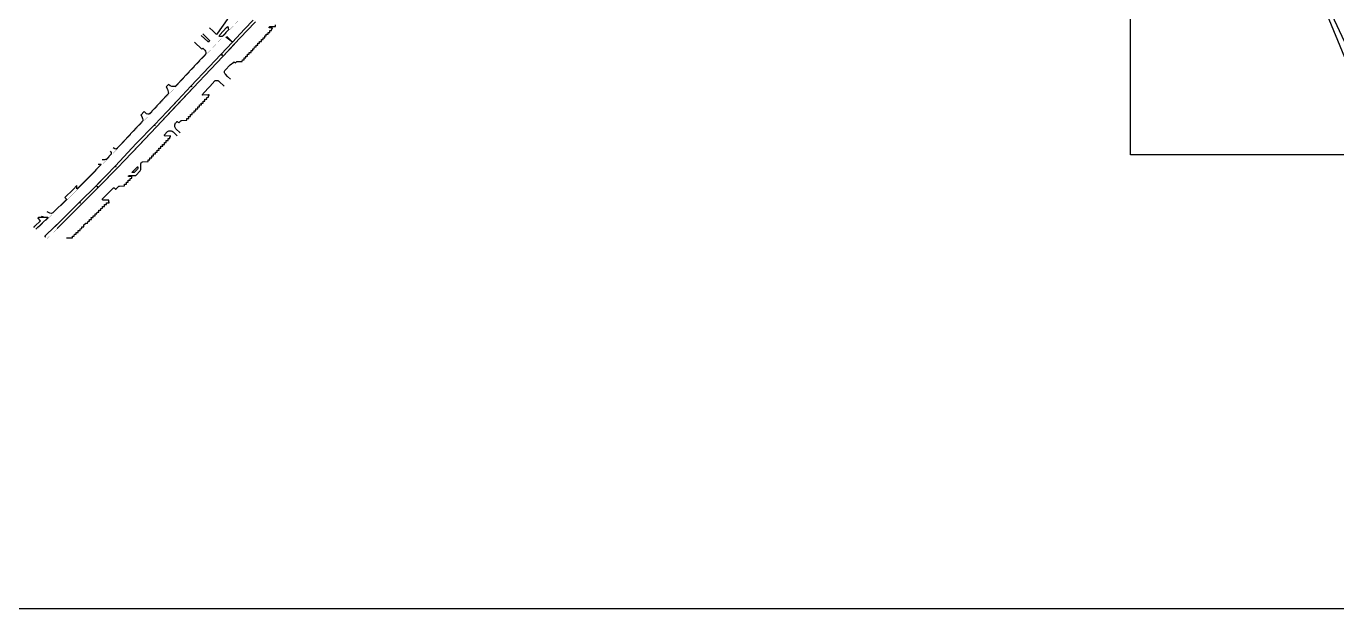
# Model space of a CAD drawing. Header units: metres. Extents: x 565382 to 572500, y 2710622 to 2713609.
# Drawn here: x 567061 to 568892, y 2710622 to 2711436 of the extents above; entities that cross this region are included whole.
import ezdxf

# ---------------------------------------------------------------- set-up
doc = ezdxf.new("R2010")
doc.units = ezdxf.units.M
doc.header["$XCLIPFRAME"] = 0
for name, color, linetype in [('1-AS', 3, 'Continuous'), ('as', 10, 'Continuous'), ('C S', 40, 'Continuous'), ('CONCRETE BARRIERS', 136, 'Continuous'), ('Map', 7, 'Continuous'), ('YL', 50, 'Continuous')]:
    doc.layers.add(name, color=color, linetype=linetype)
picture_1 = doc.add_image_def('image6.tif', size_in_pixel=(3990, 2700))
picture_2 = doc.add_image_def('image7.ecw', size_in_pixel=(141138, 138548))

msp = doc.modelspace()

# ---------------------------------------------------------------- linework, layer by layer
at = {"color": 254, "flags": 128}
for points in [[(567334.952, 2711396.051), (567334.655, 2711395.696)], [(567334.825, 2711395.218), (567334.655, 2711395.696)], [(567334.825, 2711395.218), (567335.329, 2711395.113)], [(567335.492, 2711395.95), (567334.952, 2711396.051)], [(567335.329, 2711395.113), (567335.654, 2711395.462)], [(567335.654, 2711395.462), (567335.492, 2711395.95)], [(567292.56, 2711352.021), (567292.258, 2711351.642)], [(567292.258, 2711351.642), (567292.643, 2711351.335)], [(567292.949, 2711351.729), (567292.56, 2711352.021)], [(567292.643, 2711351.335), (567292.949, 2711351.729)], [(567240.977, 2711297.117), (567241.321, 2711297.461)], [(567241.303, 2711296.774), (567240.977, 2711297.117)], [(567241.657, 2711297.123), (567241.303, 2711296.774)], [(567241.321, 2711297.461), (567241.657, 2711297.123)], [(567186.627, 2711240.06), (567186.3, 2711239.717)], [(567186.638, 2711239.368), (567186.3, 2711239.717)], [(567186.627, 2711240.06), (567186.99, 2711239.729)], [(567186.99, 2711239.729), (567186.638, 2711239.368)], [(567136.95, 2711189.7), (567136.58, 2711189.375)], [(567136.58, 2711189.375), (567136.905, 2711189.026)], [(567136.905, 2711189.026), (567137.275, 2711189.357)], [(567137.275, 2711189.357), (567136.95, 2711189.7)], [(567088.1433, 2711141.9527), (567087.777, 2711141.642)], [(567087.777, 2711141.642), (567088.093, 2711141.295)], [(567088.1555, 2711141.963), (567088.443, 2711141.624), (567088.0965, 2711141.2984)]]:
    msp.add_lwpolyline(points, dxfattribs=at)
at = {"color": 254}
msp.add_circle((567161.015, 2711211.646), 0.39, dxfattribs=at)
at = {"layer": '1-AS', "color": 254, "flags": 128}
for points in [[(567378.729, 2711496.388), (567373.281, 2711478.074), (567348.002, 2711451.535), (567341.952, 2711445.183), (567328.805, 2711426.181), (567327.116, 2711424.426), (567322.341, 2711428.955), (567317.268, 2711433.777)], [(567336.597, 2711394.186), (567352.5143, 2711411.0155), (567369.662, 2711429.171), (567381.687, 2711441.75)], [(567378.479, 2711444.357), (567366.539, 2711431.748), (567349.603, 2711413.769), (567340.394, 2711420.4392)], [(567308.094, 2711425.07), (567308.091, 2711425.071), (567317.133, 2711416.456), (567317.384, 2711415.755), (567316.985, 2711414.612), (567316.35, 2711414.127), (567315.599, 2711414.05), (567314.962, 2711414.424), (567306.024, 2711422.92)], [(567341.38, 2711433.891), (567343.034, 2711435.295), (567343.847, 2711430.654), (567335.72, 2711421.841), (567335.341, 2711421.529), (567334.965, 2711421.339)], [(567087.215, 2711142.372), (567101.668, 2711156.347), (567101.804, 2711156.225), (567118.504, 2711172.747), (567135.71, 2711190.214), (567158.999, 2711213.086), (567185.98, 2711240.66), (567215.03, 2711271.803), (567240.634, 2711298.062), (567267.001, 2711326.123), (567291.382, 2711352.058), (567316.802, 2711379.046), (567349.54, 2711413.693), (567341.4573, 2711421.5798)], [(567296.599, 2711413.586), (567306.863, 2711403.961), (567307.975, 2711405.316), (567310.89, 2711402.297), (567311.952, 2711400.742), (567312.285, 2711398.901), (567312.131, 2711397.443), (567311.881, 2711396.689), (567310.41, 2711395.067), (567306.694, 2711391.11), (567292.323, 2711375.944), (567272.654, 2711354.991), (567269.421, 2711351.743), (567268.74, 2711351.571), (567265.032, 2711351.825), (567262.4, 2711352.725), (567260.266, 2711354.439), (567256.7, 2711351.001), (567258.758, 2711347.952), (567259.863, 2711344.231), (567260.054, 2711341.893), (567259.84, 2711341.307), (567257.543, 2711339.011), (567234.205, 2711314.081), (567232.637, 2711312.832), (567231.089, 2711312.914), (567229.228, 2711313.545), (567226.013, 2711316.517), (567221.355, 2711311.529), (567222.757, 2711309.737), (567223.852, 2711307.15), (567224.339, 2711305.055), (567224.114, 2711303.49), (567219.185, 2711298.063), (567218.706, 2711297.795), (567215.857, 2711294.729), (567192.473, 2711269.855), (567187.382, 2711264.603), (567187.025, 2711264.39), (567186.733, 2711264.318), (567185.22, 2711264.72), (567183.012, 2711265.781)], [(567178.65, 2711261.193), (567179.948, 2711259.633), (567180.046, 2711257.223), (567173.173, 2711249.911), (567172.774, 2711249.637), (567172.344, 2711249.487), (567170.673, 2711249.313), (567167.698, 2711249.416)], [(567161.856, 2711243.39), (567165.825, 2711243.25), (567166.096, 2711242.919), (567166.051, 2711242.559), (567150.152, 2711226.41), (567132.717, 2711208.841), (567132.368, 2711208.677), (567132.053, 2711208.798), (567132.009, 2711213.203)], [(567127.065, 2711207.619), (567115.38, 2711196.606), (567117.743, 2711194.476), (567117.642, 2711193.977), (567098.829, 2711175.32), (567097.929, 2711174.619), (567096.877, 2711174.29), (567094.514, 2711174.74), (567090.587, 2711176.482)], [(567132.009, 2711213.203), (567127.065, 2711207.619)], [(567072.037, 2711154.931), (567073.581, 2711156.368), (567081.525, 2711163.985), (567077.968, 2711167.887), (567077.96, 2711168.278), (567078.95, 2711169.152), (567081.306, 2711169.237), (567081.757, 2711169.215), (567090.91, 2711169.096), (567091.579, 2711168.432)], [(567082.375, 2711170.733), (567087.276, 2711169.181), (567091.112, 2711169.042), (567091.594, 2711168.527), (567091.483, 2711168.292), (567074.898, 2711152.243)]]:
    msp.add_lwpolyline(points, dxfattribs=at)
at = {"layer": '1-AS', "color": 254}
msp.add_lwpolyline([(567104.521, 2711153.534), (567121.271, 2711169.857), (567139.136, 2711187.552), (567161.984, 2711210.37), (567188.901, 2711237.867), (567218.488, 2711268.705), (567243.5, 2711295.226), (567269.983, 2711323.486), (567294.723, 2711349.732), (567319.486, 2711376.025), (567352.229, 2711410.737)], dxfattribs=at)
at = {"layer": 'as', "color": 254, "flags": 128}
for points in [[(567331.103, 2711422.1), (567331.219, 2711423.076)], [(567331.823, 2711421.339), (567331.103, 2711422.1)], [(567331.219, 2711423.076), (567331.685, 2711423.68)], [(567331.685, 2711423.68), (567341.38, 2711433.891)], [(567334.965, 2711421.339), (567331.823, 2711421.339)]]:
    msp.add_lwpolyline(points, dxfattribs=at)
at = {"layer": 'C S', "color": 254, "flags": 128}
for points in [[(567394.492, 2711419.727), (567394.546, 2711422.328)], [(567394.546, 2711422.328), (567396.742, 2711422.284)], [(567396.742, 2711422.284), (567396.743, 2711424.919)], [(567396.743, 2711424.919), (567399.402, 2711424.896)], [(567399.402, 2711424.896), (567399.437, 2711427.214)], [(567399.437, 2711427.214), (567401.597, 2711427.261)], [(567400.587, 2711433.932), (567400.77, 2711434.298)], [(567400.806, 2711433.532), (567400.587, 2711433.932)], [(567400.77, 2711434.298), (567401.384, 2711435.003)], [(567401.048, 2711433.424), (567400.806, 2711433.532)], [(567404.24, 2711433.396), (567401.048, 2711433.424)], [(567401.384, 2711435.003), (567401.862, 2711435.355)], [(567401.597, 2711427.261), (567401.694, 2711429.855)], [(567401.694, 2711429.855), (567404.191, 2711429.845)], [(567401.862, 2711435.355), (567402.245, 2711435.348)], [(567402.245, 2711435.348), (567409.575, 2711435.206)], [(567404.191, 2711429.845), (567404.257, 2711432.332)], [(567405.197, 2711433.401), (567404.24, 2711433.396)], [(567404.257, 2711432.332), (567405.061, 2711432.359)], [(567405.061, 2711432.359), (567405.197, 2711433.401)], [(567409.575, 2711435.206), (567409.483, 2711437.79)], [(567377.725, 2711401.714), (567377.855, 2711404.329)], [(567377.855, 2711404.329), (567379.885, 2711404.267)], [(567379.885, 2711404.267), (567380.192, 2711406.869)], [(567380.192, 2711406.869), (567382.579, 2711406.886)], [(567382.579, 2711406.886), (567382.829, 2711409.427)], [(567382.829, 2711409.427), (567385.023, 2711409.455)], [(567385.023, 2711409.455), (567385.131, 2711412)], [(567385.131, 2711412), (567387.214, 2711411.982)], [(567387.214, 2711411.982), (567387.386, 2711414.572)], [(567387.386, 2711414.572), (567389.891, 2711414.566)], [(567389.891, 2711414.566), (567389.98, 2711417.158)], [(567389.98, 2711417.158), (567392.219, 2711417.157)], [(567392.219, 2711417.157), (567392.3, 2711419.685)], [(567392.3, 2711419.685), (567394.492, 2711419.727)], [(567346.101, 2711381.731), (567351.469, 2711385.643)], [(567351.469, 2711385.643), (567351.698, 2711385.858)], [(567351.698, 2711385.858), (567352.041, 2711385.823)], [(567352.041, 2711385.823), (567353.771, 2711384.897)], [(567353.771, 2711384.897), (567354.995, 2711386.181)], [(567354.995, 2711386.181), (567355.379, 2711386.491)], [(567355.379, 2711386.491), (567355.926, 2711386.636)], [(567355.926, 2711386.636), (567357.217, 2711386.545)], [(567357.217, 2711386.545), (567363.217, 2711386.341)], [(567363.217, 2711386.341), (567363.386, 2711389.004)], [(567363.386, 2711389.004), (567365.837, 2711389.058)], [(567365.837, 2711389.058), (567366.046, 2711391.506)], [(567366.046, 2711391.506), (567368.203, 2711391.61)], [(567368.203, 2711391.61), (567368.285, 2711394.114)], [(567368.285, 2711394.114), (567370.511, 2711394.083)], [(567370.511, 2711394.083), (567370.554, 2711396.674)], [(567370.554, 2711396.674), (567372.818, 2711396.645)], [(567372.818, 2711396.645), (567372.838, 2711399.235)], [(567372.838, 2711399.235), (567375.47, 2711399.207)], [(567375.47, 2711399.207), (567375.552, 2711401.723)], [(567375.552, 2711401.723), (567377.725, 2711401.714)], [(567338.44, 2711371.628), (567338.561, 2711372.899)], [(567338.572, 2711370.581), (567338.44, 2711371.628)], [(567338.561, 2711372.899), (567338.774, 2711373.844)], [(567339.02, 2711369.805), (567338.572, 2711370.581)], [(567338.774, 2711373.844), (567339.111, 2711374.342)], [(567339.891, 2711368.649), (567339.02, 2711369.805)], [(567339.111, 2711374.342), (567346.101, 2711381.731)], [(567342.753, 2711365.814), (567339.891, 2711368.649)], [(567308.541, 2711341.708), (567317.721, 2711351.501)], [(567317.721, 2711351.501), (567324.992, 2711359.327)], [(567324.992, 2711359.327), (567325.379, 2711359.803)], [(567325.379, 2711359.803), (567326.049, 2711359.969)], [(567326.049, 2711359.969), (567326.789, 2711360.044)], [(567326.789, 2711360.044), (567327.725, 2711360.157)], [(567327.725, 2711360.157), (567328.665, 2711359.99)], [(567328.665, 2711359.99), (567329.529, 2711359.623)], [(567328.872, 2711360.02), (567330.05, 2711359.32)], [(567329.529, 2711359.623), (567328.872, 2711360.02)], [(567330.05, 2711359.32), (567331.148, 2711358.46)], [(567331.148, 2711358.46), (567338.08, 2711352.178)], [(567346.839, 2711361.67), (567342.753, 2711365.814)], [(567307.461, 2711340.293), (567307.651, 2711340.648)], [(567307.557, 2711339.981), (567307.461, 2711340.293)], [(567307.782, 2711339.677), (567307.557, 2711339.981)], [(567307.651, 2711340.648), (567307.943, 2711341.007)], [(567308.159, 2711339.637), (567307.782, 2711339.677)], [(567307.943, 2711341.007), (567308.541, 2711341.708)], [(567316.015, 2711339.759), (567308.159, 2711339.637)], [(567308.523, 2711331.12), (567311.116, 2711331.255)], [(567308.582, 2711328.554), (567308.523, 2711331.12)], [(567311.046, 2711333.802), (567313.587, 2711333.967)], [(567311.116, 2711331.255), (567311.046, 2711333.802)], [(567313.532, 2711336.457), (567316.105, 2711336.603)], [(567313.587, 2711333.967), (567313.532, 2711336.457)], [(567317.007, 2711339.922), (567316.015, 2711339.759)], [(567316.094, 2711339.161), (567316.952, 2711339.157)], [(567316.105, 2711336.603), (567316.094, 2711339.161)], [(567316.952, 2711339.157), (567317.007, 2711339.922)], [(567290.854, 2711312.374), (567293.406, 2711312.418)], [(567290.882, 2711309.794), (567290.854, 2711312.374)], [(567293.341, 2711314.98), (567295.954, 2711315.093)], [(567293.406, 2711312.418), (567293.341, 2711314.98)], [(567295.905, 2711317.634), (567298.459, 2711317.835)], [(567295.954, 2711315.093), (567295.905, 2711317.634)], [(567298.383, 2711320.422), (567301.109, 2711320.471)], [(567298.459, 2711317.835), (567298.383, 2711320.422)], [(567300.95, 2711323.127), (567303.583, 2711323.14)], [(567301.109, 2711320.471), (567300.95, 2711323.127)], [(567303.443, 2711325.795), (567306.123, 2711325.795)], [(567303.583, 2711323.14), (567303.443, 2711325.795)], [(567306.022, 2711328.504), (567308.582, 2711328.554)], [(567306.123, 2711325.795), (567306.022, 2711328.504)], [(567268.865, 2711296.562), (567268.925, 2711297.928)], [(567269.081, 2711295.329), (567268.865, 2711296.562)], [(567268.925, 2711297.928), (567269.294, 2711299.365)], [(567269.427, 2711294.296), (567269.081, 2711295.329)], [(567269.294, 2711299.365), (567270.042, 2711300.736)], [(567270.448, 2711292.687), (567269.427, 2711294.296)], [(567270.042, 2711300.736), (567270.252, 2711301.081)], [(567270.252, 2711301.081), (567271.717, 2711302.452)], [(567271.717, 2711302.452), (567272.025, 2711302.621)], [(567272.025, 2711302.621), (567272.311, 2711302.65)], [(567272.311, 2711302.65), (567272.681, 2711302.472)], [(567272.681, 2711302.472), (567273.62, 2711301.811)], [(567273.62, 2711301.811), (567274.393, 2711301.198)], [(567274.393, 2711301.198), (567274.823, 2711301.063)], [(567274.823, 2711301.063), (567275.003, 2711301.284)], [(567275.003, 2711301.284), (567276.921, 2711303.349)], [(567276.921, 2711303.349), (567277.321, 2711303.748)], [(567277.321, 2711303.748), (567277.821, 2711303.986)], [(567277.821, 2711303.986), (567278.369, 2711304.158)], [(567278.369, 2711304.158), (567278.569, 2711304.13)], [(567278.569, 2711304.13), (567285.85, 2711304.394)], [(567285.773, 2711306.923), (567288.422, 2711307.039)], [(567285.85, 2711304.394), (567285.773, 2711306.923)], [(567288.273, 2711309.647), (567290.882, 2711309.794)], [(567288.422, 2711307.039), (567288.273, 2711309.647)], [(567254.301, 2711283.763), (567254.594, 2711284.261)], [(567254.365, 2711283.328), (567254.301, 2711283.763)], [(567254.629, 2711282.797), (567254.365, 2711283.328)], [(567254.594, 2711284.261), (567258.16, 2711288.094)], [(567255.017, 2711282.529), (567254.629, 2711282.797)], [(567255.561, 2711282.481), (567255.017, 2711282.529)], [(567262.759, 2711282.711), (567255.561, 2711282.481)], [(567256.958, 2711276.117), (567259.587, 2711276.178)], [(567257.121, 2711273.524), (567256.958, 2711276.117)], [(567258.16, 2711288.094), (567258.853, 2711288.705)], [(567258.853, 2711288.705), (567258.96, 2711288.772)], [(567258.96, 2711288.772), (567259.838, 2711289.19)], [(567259.487, 2711278.797), (567262.053, 2711278.88)], [(567259.587, 2711276.178), (567259.487, 2711278.797)], [(567259.838, 2711289.19), (567260.833, 2711289.582)], [(567260.833, 2711289.582), (567262.089, 2711289.771)], [(567262.053, 2711278.88), (567262.081, 2711281.452)], [(567262.081, 2711281.452), (567262.965, 2711281.526)], [(567262.089, 2711289.771), (567263.868, 2711289.573)], [(567262.965, 2711281.526), (567262.759, 2711282.711)], [(567263.868, 2711289.573), (567265.333, 2711289.099)], [(567265.333, 2711289.099), (567266.492, 2711288.314)], [(567266.492, 2711288.314), (567272.444, 2711282.647)], [(567276.524, 2711286.862), (567270.448, 2711292.687)], [(567239.257, 2711257.377), (567241.832, 2711257.456)], [(567239.385, 2711254.802), (567239.257, 2711257.377)], [(567241.832, 2711257.456), (567241.852, 2711260.068)], [(567241.852, 2711260.068), (567244.38, 2711260.147)], [(567244.345, 2711262.797), (567246.921, 2711262.884)], [(567244.38, 2711260.147), (567244.345, 2711262.797)], [(567246.867, 2711265.454), (567249.48, 2711265.543)], [(567246.921, 2711262.884), (567246.867, 2711265.454)], [(567249.422, 2711268.081), (567252.137, 2711268.171)], [(567249.48, 2711265.543), (567249.422, 2711268.081)], [(567251.964, 2711270.83), (567254.594, 2711270.857)], [(567252.137, 2711268.171), (567251.964, 2711270.83)], [(567254.448, 2711273.476), (567257.121, 2711273.524)], [(567254.594, 2711270.857), (567254.448, 2711273.476)], [(567209.509, 2711232.105), (567216.69, 2711239.38)], [(567216.711, 2711239.417), (567217, 2711239.636)], [(567217, 2711239.636), (567217.406, 2711239.415)], [(567217.474, 2711238.981), (567217.393, 2711237.596)], [(567217.406, 2711239.415), (567217.474, 2711238.981)], [(567221.366, 2711243.652), (567221.484, 2711244.17)], [(567221.386, 2711242.825), (567221.366, 2711243.652)], [(567221.51, 2711237.123), (567221.386, 2711242.825)], [(567221.484, 2711244.17), (567221.787, 2711244.697)], [(567221.676, 2711244.702), (567221.999, 2711245.112)], [(567221.999, 2711245.112), (567222.62, 2711245.782)], [(567222.62, 2711245.782), (567223.161, 2711246.187)], [(567223.161, 2711246.187), (567223.732, 2711246.424)], [(567223.732, 2711246.424), (567224.5, 2711246.486)], [(567224.5, 2711246.486), (567231.773, 2711246.747)], [(567231.689, 2711249.294), (567234.3, 2711249.431)], [(567231.773, 2711246.747), (567231.689, 2711249.294)], [(567234.162, 2711251.998), (567236.829, 2711252.123)], [(567234.3, 2711249.431), (567234.162, 2711251.998)], [(567236.81, 2711254.661), (567239.385, 2711254.802)], [(567236.829, 2711252.123), (567236.81, 2711254.661)], [(567203.927, 2711218.025), (567203.963, 2711220.683)], [(567203.963, 2711220.683), (567206.503, 2711220.744)], [(567204.15, 2711226.372), (567204.293, 2711226.707)], [(567204.219, 2711226.177), (567204.15, 2711226.372)], [(567204.377, 2711225.933), (567204.219, 2711226.177)], [(567204.293, 2711226.707), (567204.677, 2711226.995)], [(567204.668, 2711225.798), (567204.377, 2711225.933)], [(567209.113, 2711225.901), (567204.668, 2711225.798)], [(567204.677, 2711226.995), (567205.153, 2711227.121)], [(567205.153, 2711227.121), (567205.522, 2711227.235)], [(567205.522, 2711227.235), (567205.865, 2711227.3)], [(567205.865, 2711227.3), (567213.227, 2711227.278)], [(567206.503, 2711220.744), (567206.551, 2711223.298)], [(567206.551, 2711223.298), (567209.089, 2711223.416)], [(567209.089, 2711223.416), (567209.113, 2711225.901)], [(567209.445, 2711231.641), (567209.451, 2711231.886)], [(567209.69, 2711231.382), (567209.445, 2711231.641)], [(567209.451, 2711231.886), (567209.509, 2711232.105)], [(567210.12, 2711231.352), (567209.69, 2711231.382)], [(567211.064, 2711231.39), (567210.12, 2711231.352)], [(567211.631, 2711231.521), (567211.064, 2711231.39)], [(567212.335, 2711231.736), (567211.631, 2711231.521)], [(567212.809, 2711232.012), (567212.335, 2711231.736)], [(567216.926, 2711236.397), (567212.809, 2711232.012)], [(567213.227, 2711227.278), (567213.625, 2711227.337)], [(567213.625, 2711227.337), (567214.13, 2711227.398)], [(567214.13, 2711227.398), (567214.543, 2711227.531)], [(567214.543, 2711227.531), (567214.952, 2711227.811)], [(567214.952, 2711227.811), (567215.154, 2711227.998)], [(567215.154, 2711227.998), (567220.176, 2711233.41)], [(567217.255, 2711236.918), (567216.926, 2711236.397)], [(567217.393, 2711237.596), (567217.255, 2711236.918)], [(567220.176, 2711233.41), (567220.55, 2711234.009)], [(567220.55, 2711234.009), (567221.035, 2711234.896)], [(567221.035, 2711234.896), (567221.383, 2711235.893)], [(567221.383, 2711235.893), (567221.51, 2711237.123)], [(567168.177, 2711194.618), (567176.002, 2711202.731)], [(567176.002, 2711202.731), (567183.188, 2711210.149)], [(567183.188, 2711210.149), (567183.605, 2711210.288)], [(567183.605, 2711210.288), (567183.939, 2711210.26)], [(567183.939, 2711210.26), (567184.122, 2711210.007)], [(567184.122, 2711210.007), (567186.247, 2711208.479)], [(567186.247, 2711208.479), (567186.495, 2711208.355)], [(567186.495, 2711208.355), (567186.872, 2711208.454)], [(567186.872, 2711208.454), (567186.963, 2711208.564)], [(567186.963, 2711208.564), (567190.582, 2711212.395)], [(567190.582, 2711212.395), (567190.862, 2711212.512)], [(567190.862, 2711212.512), (567191.394, 2711212.59)], [(567191.394, 2711212.59), (567191.653, 2711212.627)], [(567191.653, 2711212.627), (567198.819, 2711212.787)], [(567198.776, 2711215.38), (567201.354, 2711215.464)], [(567198.819, 2711212.787), (567198.776, 2711215.38)], [(567201.354, 2711215.464), (567201.378, 2711217.996)], [(567201.378, 2711217.996), (567203.927, 2711218.025)], [(567167.818, 2711193.947), (567167.969, 2711194.386)], [(567167.916, 2711193.579), (567167.818, 2711193.947)], [(567168.228, 2711193.204), (567167.916, 2711193.579)], [(567167.969, 2711194.386), (567168.177, 2711194.618)], [(567168.102, 2711181.566), (567168.201, 2711183.987)], [(567168.201, 2711183.987), (567170.768, 2711183.995)], [(567168.227, 2711193.18), (567168.228, 2711193.204)], [(567168.786, 2711193.015), (567168.227, 2711193.18)], [(567171.553, 2711192.989), (567168.786, 2711193.015)], [(567170.768, 2711183.995), (567170.78, 2711186.629)], [(567170.78, 2711186.629), (567173.41, 2711186.685)], [(567176.026, 2711192.932), (567171.553, 2711192.989)], [(567173.41, 2711186.685), (567173.459, 2711189.284)], [(567173.459, 2711189.284), (567175.995, 2711189.169)], [(567175.995, 2711189.169), (567177.088, 2711189.041)], [(567176.97, 2711192.962), (567176.026, 2711192.932)], [(567177.078, 2711189.05), (567176.934, 2711192.948)], [(567177.088, 2711189.041), (567176.97, 2711192.962)], [(567149.724, 2711163.417), (567149.795, 2711166.002)], [(567149.795, 2711166.002), (567152.413, 2711166.008)], [(567152.362, 2711168.511), (567155.048, 2711168.546)], [(567152.413, 2711166.008), (567152.362, 2711168.511)], [(567154.999, 2711171.115), (567157.626, 2711171.127)], [(567155.048, 2711168.546), (567154.999, 2711171.115)], [(567157.626, 2711171.127), (567157.676, 2711173.717)], [(567157.676, 2711173.717), (567160.278, 2711173.717)], [(567160.278, 2711173.717), (567160.337, 2711176.298)], [(567160.337, 2711176.298), (567162.907, 2711176.285)], [(567162.879, 2711178.878), (567165.495, 2711178.867)], [(567162.907, 2711176.285), (567162.879, 2711178.878)], [(567165.495, 2711178.867), (567165.519, 2711181.441)], [(567165.519, 2711181.441), (567168.102, 2711181.566)], [(567131.324, 2711145.303), (567131.332, 2711147.847)], [(567131.332, 2711147.847), (567133.971, 2711147.897)], [(567133.971, 2711147.897), (567134.013, 2711150.473)], [(567134.013, 2711150.473), (567136.607, 2711150.526)], [(567136.607, 2711150.526), (567136.667, 2711153.076)], [(567136.667, 2711153.076), (567139.226, 2711153.134)], [(567139.226, 2711153.134), (567139.286, 2711155.662)], [(567139.286, 2711155.662), (567141.807, 2711155.659)], [(567141.807, 2711155.659), (567141.92, 2711158.269)], [(567141.92, 2711158.269), (567144.53, 2711160.821)], [(567144.53, 2711160.821), (567147.08, 2711160.858)], [(567147.08, 2711160.858), (567148.083, 2711163.545)], [(567148.083, 2711163.545), (567149.724, 2711163.417)], [(567117.918, 2711140.06), (567118.41, 2711140.156)], [(567118.41, 2711140.156), (567119.666, 2711140.155)], [(567119.666, 2711140.155), (567121.529, 2711140.162)], [(567121.529, 2711140.162), (567126.118, 2711140.164)], [(567126.118, 2711140.164), (567126.151, 2711142.828)], [(567126.151, 2711142.828), (567128.627, 2711142.773)], [(567128.627, 2711142.773), (567128.756, 2711145.324)], [(567128.756, 2711145.324), (567131.324, 2711145.303)]]:
    msp.add_lwpolyline(points, dxfattribs=at)
at = {"layer": 'CONCRETE BARRIERS', "color": 9}
msp.add_lwpolyline([(568509.8478, 2711775.3224, -0.054149933), (568625.7349, 2711733.2312, -0.139655688), (568837.995, 2711541.7013, -0.023551436), (568866.3715, 2711491.2178, -0.006712327), (568873.3963, 2711476.7332), (568998.2159, 2711210.3143, -0.005700091), (569023.1239, 2711155.5287), (569081.287, 2711023.6172, -0.566790992), (569079.7999, 2711021.5164, 0.250965595), (569065.5429, 2711015.2302, -0.566790992), (569062.9888, 2711015.5491), (569004.7678, 2711147.593, -0.005784714), (568981.2016, 2711202.7611), (568872.1468, 2711466.4595, 0.01766285), (568862.2488, 2711488.187, 0.022516188), (568835.5435, 2711536.1762, 0.129370931), (568645.0141, 2711717.501, 0.0680607), (568505.4767, 2711771.2096)], format="xyb", dxfattribs=at)
at = {"layer": 'YL', "color": 254, "const_width": 0.2, "flags": 128}
for points in [[(567357.186, 2711443.098), (567335.778, 2711420.512), (567311.148, 2711394.332), (567293.162, 2711375.194), (567273.76, 2711354.613), (567260.512, 2711340.49), (567234.911, 2711313.261), (567216.772, 2711293.933), (567193.291, 2711269.223), (567180.826, 2711256.222), (567173.729, 2711248.871), (567166.693, 2711241.656), (567150.973, 2711225.595), (567133.481, 2711208.105), (567118.397, 2711193.133), (567099.52, 2711174.475), (567091.461, 2711166.672), (567075.712, 2711151.569)], [(567090.744, 2711139.32), (567104.932, 2711153.085), (567121.668, 2711169.383), (567139.615, 2711187.082), (567162.387, 2711209.915), (567189.466, 2711237.557), (567218.937, 2711268.338), (567243.992, 2711294.859), (567270.503, 2711323.06), (567295.246, 2711349.344), (567319.903, 2711375.569), (567352.724, 2711410.32)]]:
    msp.add_lwpolyline(points, dxfattribs=at)
at = {"layer": 'YL', "color": 254, "const_width": 0.2}
msp.add_lwpolyline([(567086.776, 2711142.756), (567101.251, 2711156.802), (567118.062, 2711173.14), (567135.695, 2711190.194), (567158.59, 2711213.552), (567185.645, 2711241.139), (567215.031, 2711271.808), (567240.332, 2711298.548), (567266.595, 2711326.622), (567290.97, 2711352.493), (567316.314, 2711379.426), (567349.242, 2711414.279)], dxfattribs=at)

# ---------------------------------------------------------------- pictures from other files: only their frames are drawn
image = msp.add_image(picture_2, insert=(535375.155, 2678558.89), size_in_units=(64920.8832, 63729.5308), dxfattribs=dict(fade=70))
image.set_boundary_path([(65235.0298, 62347.83188), (74870.3127, 68841.8064)])
at = {"layer": 'Map', "color": 0}
image = msp.add_image(picture_1, insert=(568588.782, 2711237.2123), size_in_units=(542.2385, 366.9283), rotation=0.2820344, dxfattribs=dict(at, fade=70))
image.set_boundary_path([(123.0957, 136.462), (3877.7849, 154.9444), (3865.8602, 2577.4527), (111.171, 2558.9704), (123.0957, 136.462)])

doc.saveas('drawing.dxf')
